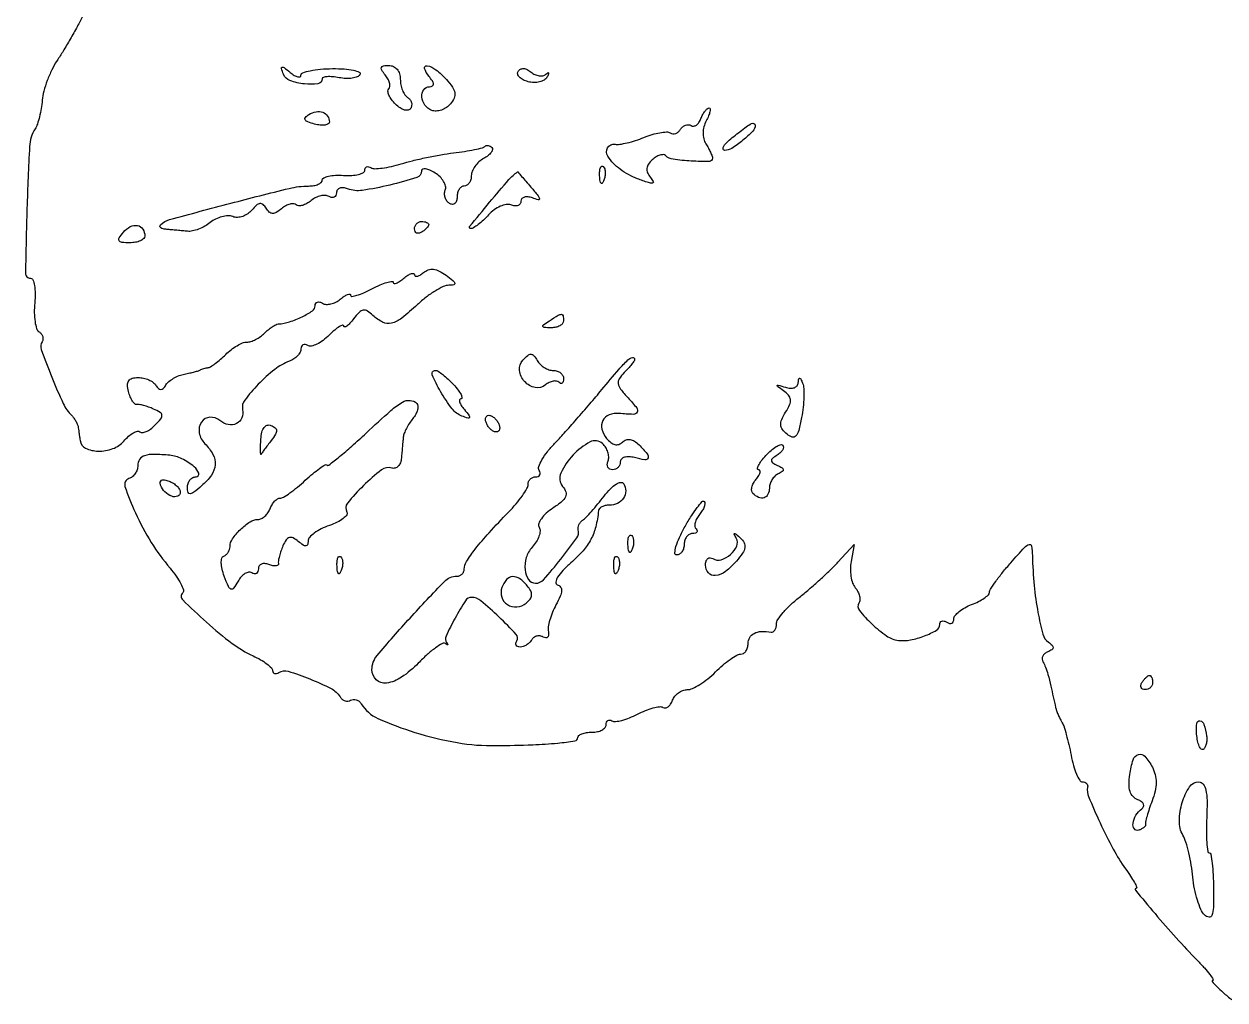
# Model space of a CAD drawing. Extents: x 0 to 373, y 0 to 289.
# Drawn here: x 3 to 172.2, y 14.3 to 151.8 of the extents above; entities that cross this region are included whole.
import ezdxf

# ---------------------------------------------------------------- set-up
doc = ezdxf.new("R2010")
doc.units = 0

msp = doc.modelspace()

# ---------------------------------------------------------------- linework, layer by layer
msp.add_lwpolyline([(11.283158, 153.011293, -0.008262), (10.467221, 151.461088, -0.005416), (9.478572, 149.701288, -0.005449), (8.478127, 148.007746, -0.010418), (7.631989, 146.673944, 0.033232), (6.897453, 145.390194, 0.02367), (6.242951, 143.86745, 0.024016), (5.755434, 142.348599, 0.046048), (5.538423, 141.088428, -0.02175), (5.397429, 139.938458, -0.019659), (5.153711, 138.765143, -0.020107), (4.851696, 137.731708, -0.057323), (4.533596, 137.05436, 0.125591), (3.758975, 134.582649, 0.005986), (3.39296, 125.842379, 0.003303), (3.180963, 116.735505, 0.419104), (3.904309, 116, -0.312961), (4.229726, 115.774198, -0.048766), (4.442338, 114.975361, -0.039756), (4.536273, 113.848878, -0.024104), (4.476771, 112.511866, 0.026307), (4.421518, 111.133759, 0.034432), (4.523944, 109.877713, 0.036801), (4.749268, 108.887643, 0.181939), (5.092604, 108.442768, -0.086186), (5.413027, 108.15859, -0.093964), (5.607221, 107.790936, -0.100284), (5.646136, 107.397836, -0.113571), (5.524466, 107.039587, 0.228396), (5.408125, 105.93018, 0.009267), (6.879612, 102.05772, 0.014509), (8.494054, 98.350165, 0.08664), (9.701708, 96.631625, -0.042086), (10.016523, 96.25883, -0.030829), (10.30222, 95.798561, -0.031419), (10.519793, 95.325477, -0.058244), (10.625, 94.916667, 0.000386), (10.681916, 94.501674, 0.000233), (10.75, 94.009781, 0.000233), (10.81811, 93.521054, 0.000409), (10.875, 93.116631, 0.250313), (11.659509, 92.043178, 0.109187), (13.430248, 91.625541, 0.091118), (15.492759, 91.974542, 0.12743), (17.025877, 93.029837, -0.03148), (17.712107, 93.727149, -0.050307), (18.386878, 94.219072, -0.066829), (18.95436, 94.456295, -0.268134), (19.303902, 94.362765, 0.228553), (19.645038, 94.243621, 0.074136), (20.175323, 94.385471, 0.056461), (20.799941, 94.744915, 0.037621), (21.426682, 95.283825, 0.020885), (22.260292, 96.190143, 0.200235), (22.415358, 96.679912, 0.241392), (22.16319, 97.080045, 0.030408), (21.224301, 97.561631, 0.017903), (20.517019, 97.84195, 0.020071), (19.817714, 98.059345, 0.019806), (19.212364, 98.195767, 0.093051), (18.85728, 98.194519, -0.248084), (18.574859, 98.281036, -0.05666), (18.252471, 98.684646, -0.045868), (17.944476, 99.292311, -0.030425), (17.7009, 100.03576, -0.051168), (17.557821, 100.960344, -0.163374), (17.723698, 101.553696, -0.180582), (18.19904, 101.890895, -0.065012), (19.034603, 102, -0.054032), (19.791983, 101.917915, -0.049103), (20.540233, 101.674888, -0.052295), (21.169686, 101.317267, -0.09934), (21.565983, 100.893237, 0.058061), (21.924784, 100.439946, 0.211153), (22.259444, 100.310511, 0.195436), (22.598871, 100.467476, 0.049556), (22.975106, 100.959721, -0.081705), (23.38937, 101.43528, -0.040856), (24.045307, 101.893197, -0.039142), (24.819569, 102.266775, -0.046423), (25.600106, 102.489973, 0.007274), (26.346044, 102.641407, 0.009833), (27.015344, 102.801301, 0.007184), (27.567182, 102.953158, 0.099201), (27.75, 103.048489, -0.077209), (27.89848, 103.134353, -0.018599), (28.167857, 103.227525, -0.018656), (28.488622, 103.312339, -0.017545), (28.821429, 103.375, 0.099715), (29.246673, 103.530124, 0.020371), (29.915625, 103.977344, 0.020706), (30.662611, 104.570901, 0.01814), (31.392857, 105.25, -0.031642), (32.153157, 105.919712, -0.031929), (32.989687, 106.485938, -0.03367), (33.779457, 106.881057, -0.099469), (34.371429, 107, 0.078962), (34.931892, 107.089066, 0.037995), (35.606295, 107.367188, 0.036453), (36.28105, 107.771632, 0.043164), (36.85, 108.25, -0.023644), (37.379948, 108.732065, -0.02579), (37.938438, 109.147252, -0.026444), (38.44904, 109.449743, -0.103326), (38.8, 109.549157, 0.059579), (40.401659, 109.855736, 0.038018), (42.161775, 110.567216, 0.034488), (43.62927, 111.425254, 0.2481), (44, 112.126405, -0.126475), (44.083612, 112.451665, -0.188961), (44.306618, 112.637243, -0.147725), (44.644434, 112.646435, -0.071986), (45.043805, 112.472927, 0.126816), (45.550789, 112.315382, 0.067771), (46.208749, 112.372327, 0.06058), (46.909241, 112.622232, 0.05732), (47.543805, 113.036355, -0.024992), (48.103275, 113.455301, -0.05641), (48.572243, 113.699496, -0.121625), (48.874718, 113.737599, -0.380417), (49, 113.596765, 0.457268), (49.181962, 113.439401, 0.036946), (49.88125, 113.594738, 0.03013), (50.848888, 113.950904, 0.016081), (52, 114.5, -0.016081), (53.151112, 115.049096, -0.03013), (54.11875, 115.405262, -0.036946), (54.818038, 115.560599, -0.457268), (55, 115.403235, 0.390496), (55.127933, 115.264405, 0.115585), (55.440625, 115.311184, 0.05433), (55.923721, 115.567126, 0.024247), (56.5, 116, -0.027963), (57.07637, 116.426283, -0.064878), (57.559375, 116.660392, -0.144806), (57.867713, 116.670922, -0.341777), (58, 116.5, 0.276673), (58.112177, 116.312794, 0.182555), (58.36802, 116.279351, 0.081864), (58.771387, 116.447292, 0.033723), (59.252835, 116.794871, -0.09123), (59.938799, 117.179263, -0.112111), (60.666984, 117.256389, -0.08884), (61.484289, 117.008055, -0.039815), (62.443964, 116.417316, -0.012162), (63.414258, 115.670936, -0.156296), (63.662284, 115.292942, -0.437529), (63.52169, 115.065804, -0.047954), (62.837152, 115, 0.110419), (62.053947, 114.824903, 0.027698), (60.895214, 114.198975, 0.026924), (59.618172, 113.316856, 0.024255), (58.396023, 112.273106, -0.02099), (56.188126, 110.362441, -0.109171), (54.749102, 109.660379, -0.175933), (53.509935, 109.799602, -0.077004), (52.139103, 110.765659, 0.049696), (51.369709, 111.373067, 0.187761), (50.778887, 111.491464, 0.156438), (50.194442, 111.184376, 0.031944), (49.420906, 110.289469, -0.019999), (48.896634, 109.652829, -0.049912), (48.452971, 109.245969, -0.133026), (48.16855, 109.133055, -0.435176), (48.031803, 109.25, 0.479943), (47.860144, 109.376074, 0.073875), (47.411128, 109.181473, 0.039158), (46.748051, 108.693208, 0.018104), (45.963525, 107.963525, -0.036039), (45.11318, 107.22766, -0.048417), (44.24223, 106.700191, -0.057736), (43.47572, 106.435549, -0.195088), (42.963525, 106.522542, 0.090043), (42.595712, 106.666887, 0.168795), (42.283036, 106.622803, 0.176579), (42.074412, 106.397391, 0.099624), (42, 106.027632, -0.125577), (41.881915, 105.564877, -0.064071), (41.52733, 105.076155, -0.057477), (41.006292, 104.636987, -0.054832), (40.390909, 104.319764, 0.074606), (38.301343, 103.136241, 0.034691), (35.981212, 101.044676, 0.030336), (34.077954, 98.817577, 0.216635), (33.77652, 97.468474, -0.151061), (33.667591, 96.300573, -0.183862), (32.918553, 95.50697, -0.16511), (31.75936, 95.363254, -0.122814), (30.588874, 95.926241, 0.188114), (29.160375, 96.400966, 0.239654), (27.973291, 95.718962, 0.193403), (27.66824, 94.188958, 0.151163), (28.465483, 92.677375, -0.072654), (29.599603, 91.155227, -0.144346), (29.908326, 89.696621, -0.135843), (29.380621, 88.242697, -0.061201), (28, 86.732028, -0.011977), (26.889067, 85.826019, -0.138252), (26.372806, 85.616562, -0.372204), (26.090026, 85.81084, -0.064136), (26, 86.509787, -0.080034), (26.091701, 87.079006, -0.09132), (26.356696, 87.56225, -0.100752), (26.751164, 87.885336, -0.121954), (27.214286, 88, 0.502888), (27.583668, 88.497275, 0.149324), (26.957857, 89.432988, 0.057839), (25.216195, 90.547636, 0.089158), (23.5, 91.033548, 0.018516), (21.24635, 91.171276, 0.08414), (19.949572, 90.983403, 0.171151), (19.262058, 90.459907, 0.14628), (19, 89.583333, -0.081186), (18.906348, 89.010362, -0.068461), (18.632812, 88.459296, -0.069893), (18.227769, 88.013029, -0.092697), (17.75, 87.746186, 0.414332), (17.200917, 86.639883, 0.02646), (18.671524, 82.934386, 0.03105), (20.910938, 78.764021, 0.036174), (23.550437, 75.122428, -0.021848), (24.423378, 73.987892, -0.034091), (25.061192, 72.933381, -0.037018), (25.426853, 72.072869, -0.285717), (25.331934, 71.665268, 0.415396), (25.333956, 70.66314, 0.01251), (28.678241, 67.507749, 0.021313), (32.32031, 64.509738, 0.054622), (35.25, 62.765719, -0.022895), (36.30317, 62.225971, -0.03141), (37.192188, 61.640744, -0.032342), (37.835272, 61.088399, -0.201799), (38, 60.696872, 0.133857), (38.072212, 60.431969, 0.190463), (38.262544, 60.283606, 0.142448), (38.551653, 60.282823, 0.068428), (38.893766, 60.434344, -0.216331), (40.180406, 60.599258, -0.020293), (43.264046, 59.511247, -0.023378), (46.246985, 58.155732, -0.136832), (47.500717, 56.99884, 0.082159), (47.809361, 56.645173, 0.092292), (48.204092, 56.426827, 0.100651), (48.622277, 56.37616, 0.118936), (49, 56.5, -0.117486), (49.37712, 56.624837, -0.100576), (49.793636, 56.57685, -0.092751), (50.185826, 56.362516, -0.083214), (50.491546, 56.013679, 0.148999), (52.840939, 53.947277, 0.031113), (58.027742, 51.974958, 0.03285), (64.015359, 50.538271, 0.045919), (69.5, 50.109369, 0.0052), (74.669578, 50.234146, 0.015796), (78.177603, 50.466442, 0.014119), (80.603347, 50.773585, 0.369742), (81, 51.236647, -0.233903), (81.144775, 51.529192, -0.071897), (81.5875, 51.775765, -0.054888), (82.234035, 51.944263, -0.036336), (83, 52, 0.050979), (83.765275, 52.07823, 0.070927), (84.4125, 52.311086, 0.09101), (84.847664, 52.654781, 0.182172), (85, 53.059017, -0.083929), (85.061925, 53.425327, -0.162667), (85.241374, 53.65777, -0.181316), (85.508687, 53.720955, -0.107145), (85.8217, 53.610195, 0.170643), (86.312323, 53.502776, 0.032892), (87.21935, 53.675567, 0.031601), (88.300258, 54.0304, 0.024557), (89.425778, 54.545871, -0.023655), (90.549074, 55.062776, -0.030747), (91.623229, 55.421725, -0.031675), (92.522502, 55.601863, -0.173702), (92.999293, 55.500437, 0.182115), (93.345704, 55.432631, 0.11753), (93.72647, 55.594054, 0.086586), (94.086028, 55.970019, 0.056045), (94.36383, 56.505744, -0.079084), (94.694118, 57.076964, -0.065344), (95.205286, 57.561062, -0.066666), (95.812253, 57.888381, -0.090605), (96.423161, 58, 0.109918), (97.160812, 58.164145, 0.030577), (98.206974, 58.734375, 0.029298), (99.342845, 59.543164, 0.027021), (100.409091, 60.5, -0.019243), (101.442894, 61.457149, -0.023573), (102.481818, 62.265625, -0.023009), (103.400238, 62.851908, -0.131281), (103.954545, 63, 0.14208), (104.353219, 63.115621, 0.09972), (104.692898, 63.440625, 0.084531), (104.921725, 63.926651, 0.067946), (105, 64.5, -0.13207), (105.229898, 65.355182, -0.146926), (105.851487, 65.938669, -0.106242), (106.872551, 66.199755, -0.048851), (108.25, 66.118421, 0.171938), (108.536237, 66.171675, 0.114355), (108.782353, 66.401974, 0.087193), (108.950035, 66.780588, 0.058997), (109.009074, 67.25, -0.147284), (109.20597, 67.887135, -0.027929), (109.947971, 68.867187, -0.027659), (110.976573, 69.951196, -0.022308), (112.192576, 71, 0.010516), (113.575899, 72.137368, 0.007054), (115.110819, 73.492504, 0.007105), (116.560809, 74.847616, 0.013908), (117.669315, 75.974483), (119.971628, 78.448965), (119.509356, 76.04858, 0.046777), (119.411016, 75.035513, 0.04126), (119.494999, 73.977221, 0.043483), (119.735207, 73.030879, 0.089547), (120.109632, 72.367902, -0.055813), (120.474911, 71.811841, -0.059815), (120.697912, 71.20134, -0.067264), (120.753097, 70.630673, -0.129632), (120.620198, 70.194484, 0.318864), (120.686237, 69.160297, 0.033612), (122.428649, 67.283607, 0.037502), (124.525873, 65.586573, 0.120418), (126.191825, 64.94871, 0.079605), (127.87484, 65.004092, 0.043617), (129.863245, 65.573605, 0.041424), (131.547878, 66.385148, 0.265772), (132, 67.175648, -0.12789), (132.08024, 67.484223, -0.189302), (132.29375, 67.659661, -0.146694), (132.617355, 67.66689, -0.07127), (133, 67.5, 0.085096), (133.381978, 67.345752, 0.163912), (133.70625, 67.38187, 0.180437), (133.922087, 67.600968, 0.105607), (134, 67.965734, -0.172616), (134.171592, 68.447956, -0.051051), (134.734375, 69.010354, -0.044593), (135.543114, 69.556448, -0.035381), (136.5, 70, 0.025103), (137.458542, 70.420626, 0.034355), (138.270317, 70.898872, 0.036683), (138.854825, 71.366162, 0.203344), (139.015973, 71.725249, -0.141182), (139.158922, 72.185533, -0.01078), (139.903812, 73.26691, -0.014139), (140.871796, 74.532258, -0.010287), (142.015973, 75.885509, -0.004298), (143.980016, 78.075562, -0.129203), (144.596724, 78.474494, -0.46616), (144.945796, 78.257956, -0.029279), (145.062189, 76.885509, 0.016953), (145.314851, 72.677121, 0.022365), (145.84569, 68.871393, 0.020034), (146.539871, 65.815576, 0.173576), (147.32365, 64.687368, -0.038422), (147.846729, 64.249722, -0.217442), (147.974616, 63.919087, -0.240031), (147.804065, 63.628201, -0.046082), (147.243769, 63.338459, 0.078459), (146.80634, 63.075208, 0.104953), (146.521916, 62.711224, 0.121533), (146.434383, 62.305107, 0.13175), (146.550463, 61.918349, -0.049315), (146.910221, 61.183049, -0.021268), (147.247507, 60.144234, -0.011617), (147.66157, 58.510249, -0.002181), (148.33658, 55.5, 0.030126), (148.465807, 55.044534, 0.016034), (148.677099, 54.497763, 0.015905), (148.929583, 53.951036, 0.023783), (149.187336, 53.492384, -0.060571), (149.473819, 52.881571, -0.010984), (149.839281, 51.68143, -0.011688), (150.205416, 50.249039, -0.010358), (150.520506, 48.742384, 0.021553), (150.854038, 47.30851, 0.032584), (151.277405, 46.099325, 0.034154), (151.724598, 45.219433, 0.263961), (152.111291, 45, -0.086317), (152.438859, 44.943026, -0.113378), (152.693574, 44.779688, -0.125247), (152.835077, 44.535727, -0.12045), (152.845556, 44.25, 0.151147), (152.975388, 42.91484, 0.009386), (154.599732, 39.235367, 0.014998), (156.463339, 35.516039, 0.030812), (158.182486, 32.75, -0.00973), (158.901678, 31.694774, -0.018074), (159.436527, 30.807812, -0.015664), (159.78747, 30.125678, -0.551062), (159.708066, 30, 0.634807), (159.581046, 29.729881, 0.002583), (162.342247, 26.43063, 0.008049), (165.337228, 23.002828, 0.009485), (168.284478, 19.859264, -0.010319), (169.310113, 18.761649, -0.02024), (170.071475, 17.839909, -0.022474), (170.544208, 17.156251, -0.589563), (170.457753, 17, 0.641707), (170.392304, 16.857198, 0.017684), (171.003316, 16.196914, 0.016752), (171.939312, 15.31568, 0.00847), (173.173275, 14.266091, -0.003755)], format="xyb")
for points in [[(42.000867, 144.627555, -0.321375), (42.247146, 144.970425, -0.030432), (43.303415, 145.257255, -0.029964), (44.734926, 145.465416, -0.018526), (46.433855, 145.54608, -0.018862), (48.096073, 145.500653, -0.037289), (49.402417, 145.317114, -0.056906), (50.215492, 145.040597, -0.447432), (50.315771, 144.701911, -0.165746), (49.938554, 144.391394, -0.053313), (49.227246, 144.206974, -0.046431), (48.335244, 144.158435, -0.03763), (47.382783, 144.267158, 0.023437), (46.469179, 144.397785, 0.040131), (45.699735, 144.409276, 0.051209), (45.156209, 144.31731, 0.336864), (44.999294, 144.111328, -0.373029), (44.387658, 143.407228, -0.064641), (42.475698, 143.38357, -0.057551), (40.449252, 143.861694, -0.217775), (39.541953, 144.751267, -0.015366), (39.255596, 145.572053, -0.421882), (39.353492, 145.75405, -0.238721), (39.625042, 145.701872, -0.008555), (40.477108, 145.018999, 0.032463), (41.062385, 144.594215, 0.078023), (41.552905, 144.382658, 0.174909), (41.864307, 144.412286, 0.289892)], [(56, 144.059017, 0.047606), (56.075299, 143.269959, 0.046638), (56.298542, 142.503689, 0.050526), (56.626554, 141.87003, 0.110089), (57.016312, 141.489919, -0.091202), (57.360196, 141.178763, -0.095754), (57.563687, 140.770607, -0.099555), (57.596, 140.329446, -0.107469), (57.452554, 139.923231, -0.210889), (57.107451, 139.686355, -0.117286), (56.588407, 139.711109, -0.079668), (55.959646, 140.007242, -0.046593), (55.317195, 140.539948, -0.037391), (54.766185, 141.180163, -0.056181), (54.398068, 141.817668, -0.073743), (54.251755, 142.35852, -0.229501), (54.372276, 142.70561, 0.182521), (54.522837, 143.038872, 0.079065), (54.476182, 143.5309, 0.063213), (54.250037, 144.099404, 0.047002), (53.868879, 144.657991, -0.031246), (53.375816, 145.33388, -0.236806), (53.33654, 145.714831, -0.269757), (53.615335, 145.940982, -0.038656), (54.377555, 146, -0.111126), (55.017647, 145.85596, -0.108388), (55.541028, 145.450917, -0.098313), (55.882333, 144.826529, -0.07621)], [(62.483025, 144.018758, -0.030407), (63.344066, 142.942517, -0.112075), (63.673767, 142.142149, -0.148075), (63.580207, 141.406358, -0.068164), (63.064899, 140.578199, -0.070726), (62.495213, 140.0613, -0.065811), (61.790394, 139.708398, -0.069932), (61.062859, 139.56611, -0.105365), (60.426887, 139.66643, -0.14648), (59.469724, 140.405153, -0.133671), (59.033371, 141.575627, -0.179144), (59.303577, 142.57742, -0.242814), (60.122445, 143, 0.122183), (60.532179, 143.101643, 0.300026), (60.674576, 143.361364, 0.128583), (60.51771, 143.808783, 0.024942), (60, 144.5, -0.099087), (59.418642, 145.576428, -0.56591), (59.764633, 145.961274, -0.119723), (61.020637, 145.385622, -0.041817)], [(76.502335, 144.758676, -0.035479), (76.779823, 144.976333, -0.484039), (76.886007, 144.942626, -0.205112), (76.878221, 144.760768, -0.018049), (76.659329, 144.34388, -0.132031), (76.258513, 143.940439, -0.072723), (75.608368, 143.680065, -0.064208), (74.819603, 143.594949, -0.058826), (74.010251, 143.70757, -0.050126), (73.291168, 143.974912, -0.086436), (72.776121, 144.349304, -0.128537), (72.541251, 144.765162, -0.205842), (72.600275, 145.162248, -0.135567), (72.926431, 145.464714, -0.13469), (73.362437, 145.55786, -0.103024), (73.879478, 145.418863, -0.056254), (74.431037, 145.057234, 0.064137), (74.971191, 144.715094, 0.073475), (75.556336, 144.540581, 0.084493), (76.094972, 144.554283, 0.136349)], [(46, 138.034603, -0.266792), (45.838667, 137.753766, -0.096278), (45.387668, 137.596281, -0.063501), (44.714383, 137.584727, -0.036542), (43.915465, 137.732357, -0.023786), (42.959635, 138.031533, -0.17244), (42.594776, 138.334155, -0.331649), (42.629684, 138.669843, -0.068391), (43.11772, 139.072755, -0.092521), (44.129448, 139.464072, -0.133347), (45.081045, 139.387218, -0.160203), (45.747402, 138.866388, -0.148493)], [(99.104959, 138.196118, 0.056689), (98.771145, 137.355822, 0.062417), (98.648825, 136.489134, 0.066148), (98.745415, 135.664272, 0.07902), (99.054463, 134.946118, -0.016023), (99.405822, 134.349254, -0.017832), (99.705117, 133.751709, -0.017427), (99.92296, 133.227478, -0.083444), (99.984687, 132.910765, -0.418774), (99.545737, 132.455531, -0.016568), (96.992239, 132.5135, -0.020258), (94.430617, 132.761059, -0.163572), (93.387169, 133.279497, 0.191817), (93.060925, 133.419887, 0.08249), (92.583356, 133.353916, 0.064438), (92.032869, 133.101066, 0.046172), (91.493731, 132.689889, 0.058577), (90.961017, 132.070043, 0.124208), (90.747918, 131.478505, 0.129854), (90.845175, 130.874461, 0.067034), (91.249167, 130.218146, -0.052988), (91.637077, 129.625761, -0.527815), (91.518682, 129.407707, -0.109368), (90.952789, 129.47353, -0.007413), (89.419233, 130.030708, -0.067224), (86.97241, 131.359691, -0.090357), (85.24061, 133.186302, -0.283078), (85.20831, 134.390541, -0.311481), (86.25, 134.883468, 0.078092), (86.91502, 134.879434, 0.020464), (87.965275, 135.082207, 0.020276), (89.15725, 135.414912, 0.019516), (90.333916, 135.846785, -0.024319), (91.480993, 136.255344, -0.030088), (92.584171, 136.51758, -0.031069), (93.510302, 136.6209, -0.15179), (94.014818, 136.490842, 0.121154), (94.386956, 136.370634, 0.100733), (94.800472, 136.424478, 0.091579), (95.192248, 136.645125, 0.080587), (95.5, 137, -0.07851), (95.806116, 137.355947, -0.090585), (96.193398, 137.579311, -0.10078), (96.600121, 137.637286, -0.124203), (96.964314, 137.522055, 0.174438), (97.32404, 137.446069, 0.11942), (97.716195, 137.600404, 0.089511), (98.083333, 137.971828, 0.058728), (98.36383, 138.505744, -0.030887), (98.624919, 139.077806, -0.04047), (98.935224, 139.561062, -0.045541), (99.247259, 139.900932, -0.186377), (99.503799, 140, -0.392383), (99.648582, 139.865702, -0.073307), (99.620349, 139.47011, -0.045322), (99.43517, 138.88838, -0.023162)], [(106, 137.571429, -0.195375), (105.657481, 136.728322, -0.027863), (104.255291, 135.43947, -0.029631), (102.70259, 134.311294, -0.14806), (101.678571, 134.022236, -0.389055), (101.474917, 134.216162, -0.165695), (101.58058, 134.612376, -0.057594), (102.118683, 135.245963, -0.021966), (103, 136, -0.003774), (104.747248, 137.345583, -0.041571), (105.492842, 137.818878, -0.23041), (105.833565, 137.828966, -0.295007)], [(67.74167, 132.875307, 0.057406), (67.075521, 132.394801, 0.05214), (66.511615, 131.760906, 0.055531), (66.127338, 131.076959, 0.100574), (66, 130.45031, -0.067183), (65.925172, 129.895928, -0.084027), (65.70625, 129.426029, -0.099542), (65.381342, 129.111783, -0.143546), (65, 129, 0.153634), (64.618621, 128.879982, 0.097988), (64.29375, 128.542039, 0.080552), (64.074545, 128.037096, 0.062283), (64, 127.440983, -0.07169), (63.92106, 126.893252, -0.147301), (63.686224, 126.533851, -0.189104), (63.337834, 126.416177, -0.127056), (62.931826, 126.542134, -0.096594), (62.55926, 126.886555, -0.081011), (62.315019, 127.366933, -0.079832), (62.233767, 127.906827, -0.089351), (62.332047, 128.422917, 0.150603), (62.369549, 128.978082, 0.076413), (62.104661, 129.633572, 0.064836), (61.592192, 130.28568, 0.054302), (60.900221, 130.83024, 0.032286), (60.170768, 131.222794, 0.068641), (59.55819, 131.406986, 0.133092), (59.160912, 131.363264, 0.308393), (59, 131.127189, -0.327186), (58.311864, 130.188164, -0.017295), (54.516442, 129.132115, -0.022707), (50.642789, 128.381573, -0.128801), (48.572038, 128.61073, 0.06401), (47.965381, 128.758265, 0.114112), (47.457716, 128.698841, 0.154823), (47.12591, 128.446091, 0.154363), (47, 128.047972, -0.101378), (46.919176, 127.653445, -0.177785), (46.693382, 127.41398, -0.167359), (46.354731, 127.369281, -0.088521), (45.956195, 127.527073, 0.128519), (45.447524, 127.683275, 0.067469), (44.784152, 127.621781, 0.060118), (44.07582, 127.365416, 0.056402), (43.432029, 126.943589, -0.044179), (42.818775, 126.520045, -0.060546), (42.200338, 126.262083, -0.076178), (41.669611, 126.196919, -0.191156), (41.317843, 126.348823, 0.185019), (40.970138, 126.503889, 0.078252), (40.453601, 126.450712, 0.062437), (39.855273, 126.20931, 0.046164), (39.265794, 125.805626, -0.037544), (38.527158, 125.280899, -0.14304), (37.986228, 125.137887, -0.18157), (37.530618, 125.322463, -0.068377), (37.085513, 125.861636, 0.070614), (36.650351, 126.384012, 0.218945), (36.223268, 126.518067, 0.155962), (35.738307, 126.291902, 0.033079), (35.088616, 125.606775, -0.07116), (34.50707, 125.080031, -0.065942), (33.78642, 124.720991, -0.069952), (33.041634, 124.577097, -0.104776), (32.389642, 124.680722, 0.101169), (31.703961, 124.794726, 0.054425), (30.852477, 124.669833, 0.051001), (29.976553, 124.343831, 0.055755), (29.212755, 123.854685, -0.042358), (28.446696, 123.334706, -0.036075), (27.562497, 122.918926, -0.037638), (26.697429, 122.658712, -0.079528), (26, 122.618054, 0.001447), (25.322915, 122.684346, 0.000888), (24.524479, 122.758756, 0.00089), (23.733942, 122.829596, 0.001587), (23.083333, 122.88465, -0.039417), (22.576405, 122.966478, -0.100337), (22.240728, 123.124032, -0.212665), (22.12762, 123.324888, -0.223404), (22.204252, 123.537585, -0.131209), (23.485349, 124.278719, -0.001882), (32.095195, 126.567106, -0.003403), (40.35352, 128.668869, -0.060676), (43.072163, 129, 0.041608), (43.810259, 129.061528, 0.061138), (44.433698, 129.246525, 0.080353), (44.856759, 129.518259, 0.213009), (45, 129.839235, -0.293045), (45.199843, 130.150931, -0.053488), (45.88125, 130.379519, -0.042694), (46.85029, 130.507645, -0.026391), (48, 130.5, 0.028286), (49.149607, 130.496709, 0.045477), (50.11875, 130.637817, 0.05836), (50.795022, 130.886258, 0.282728), (51, 131.219782, -0.110626), (51.067297, 131.520225, -0.183144), (51.251928, 131.698472, -0.159873), (51.52988, 131.723128, -0.081426), (51.857628, 131.587991, 0.14622), (52.390479, 131.444418, 0.024364), (53.459837, 131.525746, 0.024931), (54.745912, 131.752441, 0.019799), (56.107628, 132.12041, -0.015826), (57.693345, 132.562455, -0.00848), (59.675771, 133.012548, -0.008435), (61.715901, 133.403697, -0.013052), (63.490741, 133.66551, 0.00859), (65.050512, 133.881396, 0.012042), (66.434317, 134.131489, 0.008427), (67.570689, 134.385288, 0.13807), (67.907407, 134.574074, -0.133974), (68.114148, 134.692181, -0.100468), (68.377125, 134.705977, -0.087308), (68.656613, 134.612729, -0.072426), (68.908336, 134.424997, -0.262024), (68.990976, 134.1297, -0.101765), (68.802817, 133.732587, -0.0662), (68.367595, 133.290455, -0.037734)], [(74.399616, 128.84625, -0.006366), (75.409778, 127.635601, -0.135448), (75.595844, 127.211423, -0.534206), (75.427319, 127.059498, -0.029703), (74.621857, 127.314865, 0.057626), (74.000921, 127.474265, 0.102522), (73.476421, 127.438452, 0.148506), (73.132234, 127.219118, 0.17902), (73, 126.861626, -0.151494), (72.886748, 126.496422, -0.152454), (72.586975, 126.260474, -0.115526), (72.131769, 126.199013, -0.067749), (71.593956, 126.325572, 0.134474), (70.928119, 126.391748, 0.061955), (70.087185, 126.138939, 0.054849), (69.212276, 125.631738, 0.05011), (68.438968, 124.932561, -0.020591), (67.711777, 124.192667, -0.025358), (66.973047, 123.56769, -0.025115), (66.314379, 123.115858, -0.138637), (65.904561, 123, -0.631414), (65.769742, 123.283133, -0.002661), (68.577606, 126.70386, -0.005754), (71.305306, 129.915163, -0.068956), (72.527759, 130.981823, -0.373645), (72.547896, 130.979079, -0.000133), (73.089068, 130.361996, -0.00181), (73.690511, 129.670788, -0.001087)], [(84.683114, 129.8125, -0.054073), (84.461564, 129.395823, -0.470617), (84.279315, 129.37858, -0.168741), (84.137993, 129.670344, -0.018894), (84.078947, 130.416667, -0.028489), (84.089945, 131.112848, -0.077125), (84.200665, 131.592839, -0.208169), (84.385309, 131.77538, -0.296942), (84.604167, 131.729167, -0.126455), (84.797407, 131.402231, -0.060344), (84.876576, 130.916927, -0.05415), (84.839148, 130.359369, -0.051402)], [(60, 123.559017, -0.151918), (59.934461, 123.34829, -0.038439), (59.70625, 123.066025, -0.035638), (59.382774, 122.768994, -0.029505), (59, 122.5, -0.082592), (58.6179, 122.343488, -0.161196), (58.29375, 122.3746, -0.182303), (58.078288, 122.586039, -0.108972), (58, 122.940983, -0.093332), (58.076123, 123.345238, -0.09642), (58.29375, 123.688914, -0.099167), (58.618444, 123.918938, -0.105053), (59, 124, -0.042167), (59.382849, 123.967655, -0.061769), (59.70625, 123.870461, -0.081139), (59.92554, 123.727648, -0.210953)], [(20, 121.940983, -0.210101), (19.841826, 121.581176, -0.081462), (19.376532, 121.276414, -0.062031), (18.69012, 121.069031, -0.042401), (17.877555, 121, -0.021696), (16.754609, 121.04875, -0.241254), (16.386223, 121.279829, -0.286403), (16.394552, 121.680821, -0.028529), (16.990862, 122.48899, -0.097855), (17.953697, 123.272359, -0.168579), (18.963819, 123.429032, -0.207864), (19.709942, 122.929427, -0.143695)], [(79, 110, -0.17131), (78.865757, 109.619685, -0.095191), (78.485938, 109.298248, -0.075283), (77.919445, 109.083567, -0.055234), (77.25, 109.015313, -0.011938), (76.271084, 109.047261, -0.327416), (76.083458, 109.201904, -0.309569), (76.169589, 109.436556, -0.011213), (77, 110, -0.007234), (78.26282, 110.790433, -0.137048), (78.707705, 110.914708, -0.364836), (78.938046, 110.720828, -0.042895)], [(77.54969, 103, -0.078963), (78.103699, 102.911958, -0.090807), (78.573971, 102.657292, -0.100776), (78.888371, 102.278282, -0.123526), (79, 101.833333, -0.057388), (78.953729, 101.43152, -0.172529), (78.806715, 101.20266, -0.253554), (78.592176, 101.167715, -0.113033), (78.342009, 101.324657, 0.160558), (77.997288, 101.498465, 0.085312), (77.51421, 101.488022, 0.070153), (76.969586, 101.300318, 0.055243), (76.447955, 100.956807, -0.226665), (74.999792, 100.591766, -0.15969), (73.515283, 101.433041, -0.156074), (72.795708, 103.006754, -0.21953), (73.264114, 104.454114, -0.030373), (73.957835, 105.119929, -0.185147), (74.418416, 105.281817, -0.216478), (74.825236, 105.083024, -0.042507), (75.29969, 104.396799, 0.069464), (75.713205, 103.862526, 0.054516), (76.2905, 103.41031, 0.055701), (76.935673, 103.103189, 0.083443)], [(89, 104.571429, -0.149554), (88.925985, 104.329511, -0.01576), (88.57597, 103.84472, -0.018384), (88.109341, 103.283484, -0.013756), (87.556494, 102.699351, 0.053), (86.855771, 101.831939, 0.182841), (86.706329, 101.137311, 0.129162), (87.038903, 100.365119, 0.021614), (88.095449, 99.127922, -0.019322), (89.313659, 97.714585, -0.307346), (89.359567, 97.114709, -0.27714), (88.807951, 96.806083, -0.0168), (86.83859, 96.932696, 0.116399), (85.423546, 96.741999, 0.187064), (84.532237, 95.935373, 0.181807), (84.403163, 94.718711, 0.110125), (85.071528, 93.413813, 0.051597), (85.669657, 92.828032, 0.11089), (86.247347, 92.548271, 0.142909), (86.791386, 92.57756, 0.112399), (87.293333, 92.893333, -0.108832), (87.803267, 93.219169, -0.129511), (88.370138, 93.272719, -0.103693), (88.985649, 93.033951, -0.052223), (89.635714, 92.507143, -0.019265), (90.796735, 91.253031, -0.268269), (90.905332, 90.669996, -0.359557), (90.468918, 90.408143, -0.026476), (89, 90.710251, 0.049804), (88.225436, 90.832273, 0.086529), (87.580679, 90.757209, 0.126717), (87.158779, 90.503955, 0.197013), (87, 90.116631, -0.098156), (86.915525, 89.690468, -0.097733), (86.674822, 89.32801, -0.09815), (86.315466, 89.085282, -0.099928), (85.893011, 89, -0.127659), (85.509971, 89.099417, -0.151326), (85.252697, 89.368734, -0.128069), (85.16706, 89.775688, -0.079936), (85.267712, 90.255264, 0.104041), (85.358711, 90.822491, 0.06519), (85.238945, 91.486454, 0.061268), (84.937662, 92.141587, 0.066602), (84.493365, 92.683841, 0.319869), (82.739426, 92.917057, 0.083225), (80.346913, 91.086741, 0.079788), (78.622105, 88.524279, 0.289161), (78.865035, 86.662623, -0.087221), (79.313425, 85.877168, -0.19382), (79.287585, 85.200545, -0.118431), (78.748938, 84.501941, -0.024546), (77.485621, 83.582535, 0.037393), (76.555443, 82.868352, 0.055402), (75.870153, 82.103461, 0.071829), (75.509461, 81.404609, 0.225359), (75.566096, 80.893055, -0.16076), (75.690473, 80.37307, -0.063905), (75.534428, 79.64682, -0.054447), (75.147921, 78.842728, -0.044707), (74.573851, 78.081605, 0.110732), (73.750013, 76.625907, 0.097977), (73.577361, 74.889482, 0.126219), (74.071414, 73.524753, 0.247991), (75.064357, 73, 0.214839), (76.168135, 73.497218, 0.012595), (78.596739, 76.385716, 0.012082), (80.885893, 79.39841, 0.236596), (81.06739, 80.516275, -0.113505), (81.041226, 80.852547, -0.070894), (81.154682, 81.232826, -0.06532), (81.384313, 81.597511, -0.066459), (81.699064, 81.888197, 0.049716), (82.160926, 82.28703, 0.008636), (82.940812, 83.137937, 0.00931), (83.823257, 84.172978, 0.00822), (84.70475, 85.283505, -0.028463), (85.595442, 86.316839, -0.060016), (86.415645, 86.983641, -0.103543), (87.064945, 87.225345, -0.300383), (87.479293, 87.033505, -0.142429), (87.764145, 86.006737, -0.145847), (87.44991, 84.998004, -0.133641), (86.602389, 84.264437, -0.112405), (85.440983, 84, 0.049672), (84.884002, 83.944531, 0.065218), (84.400814, 83.779687, 0.080671), (84.060475, 83.536706, 0.173747), (83.923489, 83.25, -0.034729), (83.528206, 80.962264, -0.061505), (82.848658, 79.175234, -0.060107), (81.742618, 77.580216, -0.031678), (80.028323, 75.880644, 0.023165), (78.893297, 74.793023, 0.051341), (78.161331, 73.845617, 0.095673), (77.898644, 73.157042, 0.371482), (78.114404, 72.795199, -0.153873), (78.573341, 72.462614, -0.177287), (78.72588, 71.946579, -0.088792), (78.532243, 71.157466, -0.021628), (77.933594, 69.952201, 0.028657), (77.436087, 68.914215, 0.02845), (77.059171, 67.823668, 0.029673), (76.841693, 66.83516, 0.090075), (76.857077, 66.149648, -0.064721), (76.891639, 65.675993, -0.182053), (76.759388, 65.377107, -0.237309), (76.494299, 65.286883, -0.104284), (76.13598, 65.41596, 0.100934), (75.707221, 65.57363, 0.098371), (75.246787, 65.552937, 0.097487), (74.825916, 65.357168, 0.097174), (74.510081, 65.016312, -0.063334), (74.195657, 64.62755, -0.051591), (73.772725, 64.298542, -0.053381), (73.310914, 64.074674, -0.086394), (72.881966, 64, -0.097831), (72.542098, 64.067142, -0.175279), (72.333979, 64.256074, -0.170263), (72.291399, 64.539034, -0.091666), (72.420732, 64.871742, 0.337859), (72.331155, 65.782298, 0.014307), (69.910216, 68.237807, 0.017639), (67.353734, 70.51921, 0.175088), (66.022829, 71, 0.255666), (65.186957, 70.5427, 0.016726), (63.729023, 68.089015, 0.016368), (62.435926, 65.543048, 0.275171), (62.526351, 64.640316, -0.020532), (62.681126, 64.412043, -0.377563), (62.667668, 64.332332, -0.322812), (62.579383, 64.327295, -0.018455), (62.342305, 64.491028, 0.300725), (61.921432, 64.515074, 0.02469), (60.952458, 63.885013, 0.026629), (59.789372, 62.946096, 0.016905), (58.53448, 61.738469, -0.050017), (56.180938, 59.755855, -0.115898), (54.040279, 58.927183, -0.229322), (52.615295, 59.387214, -0.204709), (52, 60.827085, -0.177401), (52.727625, 62.813331, -0.008902), (57.364997, 68.09959, -0.008274), (62.208082, 73.252081, -0.202657), (63.977583, 74, 0.095651), (64.367829, 74.075344, 0.097084), (64.699665, 74.290392, 0.098701), (64.921822, 74.611342, 0.102532), (65, 74.988569, -0.143204), (65.30926, 76.046216, -0.022916), (66.564681, 77.824317, -0.019842), (68.496056, 80.116043, -0.008465), (71.25, 83.031692, 0.01763), (72.302943, 84.188201, 0.022029), (73.192188, 85.335752, 0.020956), (73.841888, 86.342058, 0.133635), (74, 86.923077, -0.097338), (74.080782, 87.334099, -0.097529), (74.311086, 87.683654, -0.098335), (74.654882, 87.917719, -0.100765), (75.059017, 88, 0.096812), (75.419405, 88.07044, 0.174509), (75.640653, 88.26907, 0.171097), (75.687045, 88.566433, 0.09262), (75.551924, 88.915984, -0.234859), (75.502675, 89.448529, -0.038686), (75.962006, 90.408043, -0.03554), (76.728081, 91.540264, -0.024554), (77.742907, 92.709057, 0.007882), (79.071048, 94.139475, 0.003217), (80.832986, 96.123661, 0.003182), (82.699218, 98.280265, 0.004059), (84.390662, 100.293073, -0.004193), (86.793687, 103.151105, -0.028785), (88.065456, 104.475668, -0.130328), (88.697025, 104.811712, -0.483234)], [(63.5, 101, -0.020177), (64.140944, 100.231613, -0.044601), (64.549924, 99.5875, -0.090703), (64.678871, 99.164163, -0.448239), (64.532543, 99, 0.331801), (64.351644, 98.865104, 0.150751), (64.354748, 98.55265, 0.067223), (64.587658, 98.062288, 0.028771), (65.018999, 97.477108, -0.008739), (65.706268, 96.61891, -0.263511), (65.74411, 96.355077, -0.396917), (65.548659, 96.262523, -0.013244), (64.666016, 96.574667, -0.138365), (63.291287, 97.601191, -0.031706), (61.659908, 100.032287, -0.034521), (60.50298, 102.375497, -0.533518), (60.921657, 103, -0.142119), (61.326697, 102.882499, -0.023767), (61.995997, 102.4125, -0.024391), (62.750698, 101.765759, -0.019489)], [(112.542138, 96.372923, -0.014924), (112.139297, 94.530775, -0.118402), (111.738741, 93.76296, -0.296998), (111.218005, 93.614998, -0.098358), (110.485698, 94.011869, -0.059795), (109.844301, 94.688565, -0.14545), (109.61063, 95.328106, -0.120083), (109.744295, 96.072833, -0.034532), (110.294783, 97.115791, 0.033789), (110.850697, 98.165253, 0.130034), (110.967998, 98.887688, 0.157992), (110.704424, 99.492387, 0.057431), (110, 100.124845, -0.003842), (109.133415, 100.749502, -0.365452), (109.09973, 100.888473, -0.366074), (109.230974, 100.944893, -0.003846), (110.25, 100.625717, 0.06012), (110.943853, 100.491459, 0.10419), (111.52321, 100.57109, 0.139478), (111.912255, 100.84965, 0.153065), (112.078947, 101.281385, -0.021405), (112.137379, 101.82285, -0.411355), (112.260767, 101.914714, -0.253954), (112.420716, 101.79614, -0.01361), (112.68017, 101.196332, -0.082313), (112.840383, 100.46891, -0.020288), (112.855062, 99.241692, -0.020215), (112.756487, 97.816051, -0.018999)], [(58.324657, 98.342009, -0.185527), (58.485365, 97.980701, -0.078084), (58.429151, 97.443275, -0.06228), (58.177148, 96.820436, -0.045996), (57.756395, 96.206474, 0.028593), (57.278738, 95.558942, 0.025394), (56.857231, 94.835584, 0.026237), (56.545142, 94.144852, 0.067873), (56.417385, 93.614465, 0.002018), (56.363611, 93.060663, 0.00077), (56.293009, 92.288832, 0.000762), (56.21889, 91.450238, 0.000935), (56.152314, 90.666667, -0.067485), (56.003923, 89.995696, -0.102511), (55.68938, 89.490329, -0.130866), (55.262514, 89.228906, -0.153949), (54.790257, 89.236581, 0.250419), (53.352544, 88.991275, 0.02908), (50.80793, 86.768988, 0.028352), (48.555952, 84.293139, 0.318941), (48.475711, 83.0393, -0.306236), (48.459433, 82.640163, -0.071102), (47.963413, 82.135804, -0.050087), (47.110774, 81.611076, -0.029048), (45.998813, 81.149431, 0.032684), (44.8508, 80.663011, 0.042803), (43.880901, 80.066124, 0.048959), (43.202194, 79.452514, 0.186594), (43, 78.929575, -0.074305), (42.925196, 78.429, -0.324458), (42.699924, 78.25894, -0.157853), (42.308266, 78.377511, -0.021411), (41.616783, 78.903079, 0.05151), (40.892198, 79.388013, 0.194854), (40.360065, 79.442469, 0.178588), (39.909951, 79.109883, 0.042318), (39.458024, 78.275523, 0.019662), (39.171951, 77.543396, 0.02145), (38.95341, 76.811819, 0.021513), (38.821218, 76.17404, 0.091272), (38.829245, 75.785988, -0.266659), (38.756546, 75.565481, -0.157512), (38.495795, 75.449449, -0.081153), (38.048786, 75.474384, -0.0372), (37.488004, 75.642977, 0.06965), (36.918944, 75.774618, 0.117702), (36.437101, 75.703732, 0.152612), (36.119543, 75.445208, 0.147207), (36, 75.047972, -0.088034), (35.928806, 74.64675, -0.166887), (35.724304, 74.39487, -0.178168), (35.419205, 74.33128, -0.101956), (35.06146, 74.462015, 0.18208), (34.626872, 74.547111, 0.096515), (34.105888, 74.351434, 0.074367), (33.577041, 73.90583, 0.052456), (33.126396, 73.271032, -0.025217), (32.513872, 72.300416, -0.341654), (32.138402, 72.184688, -0.204226), (31.780513, 72.526464, -0.011177), (31.186556, 74, -0.032108), (30.881583, 74.997847, -0.052425), (30.769032, 75.87464, -0.070144), (30.845773, 76.526734, -0.242305), (31.12162, 76.833333, 0.088877), (31.457413, 77.034612, 0.066816), (31.741976, 77.359003, 0.065906), (31.934317, 77.752116, 0.081029), (32, 78.154762, -0.152788), (32.343488, 79.25259, -0.048446), (33.466008, 80.576462, -0.048519), (34.828746, 81.664416, -0.145202), (35.959956, 82, 0.117582), (36.42445, 82.110764, 0.065379), (36.907902, 82.440625, 0.059556), (37.336128, 82.926415, 0.05935), (37.638374, 83.5, -0.045558), (37.920879, 84.07386, -0.052165), (38.292081, 84.559375, -0.05958), (38.691434, 84.892205, -0.144946), (39.055467, 85, 0.138236), (39.528329, 85.13328, 0.0165), (40.44532, 85.737292, 0.018669), (41.506575, 86.548744, 0.014323), (42.605215, 87.50993, -0.01236), (43.668273, 88.447377, -0.02021), (44.618978, 89.181512, -0.015201), (45.406009, 89.70477, -0.34861), (45.657491, 89.675842, 0.379343), (45.926682, 89.659603, 0.00449), (47.420946, 90.852893, 0.010661), (49.168245, 92.337143, 0.006436), (51.177652, 94.165912, -0.005364), (54.654403, 97.343769, -0.050287), (56.291046, 98.535303, -0.153382), (57.371968, 98.782035, -0.178207)], [(70, 94.881966, -0.117858), (69.920761, 94.550471, -0.186277), (69.70625, 94.357263, -0.154201), (69.382383, 94.338175, -0.076764), (69, 94.5, -0.064269), (68.617474, 94.810561, -0.051777), (68.29375, 95.230237, -0.053414), (68.073533, 95.689814, -0.085235), (68, 96.118034, -0.117858), (68.079239, 96.449529, -0.186277), (68.29375, 96.642737, -0.154201), (68.617617, 96.661825, -0.076764), (69, 96.5, -0.064269), (69.382526, 96.189439, -0.051777), (69.70625, 95.769763, -0.053414), (69.926467, 95.310186, -0.085235)], [(37.808491, 93.133217, 0.002088), (37.319378, 92.484725, 0.002726), (36.877702, 91.887249, 0.002018), (36.512429, 91.383192, 0.025225), (36.384712, 91.185078, -0.737853), (36.322397, 91.199193, -0.015291), (36.300274, 91.678638, -0.012855), (36.307549, 92.393544, -0.006217), (36.351745, 93.307511, -0.041), (36.494791, 94.303078, -0.101967), (36.798691, 94.969417, -0.165324), (37.237899, 95.277688, -0.164084), (37.775523, 95.25565, -0.074447), (38.3518, 94.929618, -0.226715), (38.546838, 94.537365, -0.141859), (38.400056, 93.999277, -0.025564)], [(109.107887, 91.066678, 0.026945), (108.434524, 90.598602, 0.23665), (108.282942, 90.280526, 0.25539), (108.451872, 89.985566, 0.030781), (109.136847, 89.621051, -0.029071), (109.78082, 89.281173, -0.237671), (109.952282, 89.007906, -0.276624), (109.823139, 88.737858, -0.037103), (109.25, 88.416667, 0.08292), (108.771979, 88.088167, 0.061238), (108.367188, 87.588542, 0.060848), (108.093086, 87.001834, 0.079041), (108, 86.416667, -0.111863), (107.800618, 85.536632, -0.205245), (107.257716, 85.060153, -0.185202), (106.490015, 85.09918, -0.092349), (105.675343, 85.657991, -0.171918), (105.507446, 86.010146, -0.082297), (105.537806, 86.516912, -0.066538), (105.753708, 87.095866, -0.050768), (106.131121, 87.657991, 0.032815), (106.504864, 88.173704, 0.079152), (106.689349, 88.605785, 0.177375), (106.660316, 88.87987, 0.285975), (106.467457, 89, -0.449185), (106.321345, 89.164441, -0.090145), (106.451706, 89.589301, -0.044429), (106.86248, 90.235392, -0.020115), (107.505548, 91.006131, -0.027722), (108.241883, 91.73427, -0.044475), (108.95241, 92.258313, -0.05643), (109.542819, 92.531842, -0.283906), (109.881576, 92.451758, -0.212082), (109.988846, 92.173065, -0.115223), (109.885512, 91.813683, -0.079258), (109.577848, 91.42342, -0.047896)], [(25, 85.809678, -0.310331), (24.626672, 85.266106, -0.180578), (23.801325, 85.257968, -0.106345), (22.819479, 85.872631, -0.120025), (22.22894, 86.81318, -0.108271), (22.181849, 87.25556, -0.257062), (22.366128, 87.517614, -0.161356), (22.780247, 87.573751, -0.045328), (23.41644, 87.393691, -0.049992), (24.022161, 87.088813, -0.054888), (24.534829, 86.677724, -0.062067), (24.884859, 86.227906, -0.13514)], [(98.151177, 82.682157, 0.049847), (97.766034, 82.110792, 0.065749), (97.543698, 81.524011, 0.081568), (97.508758, 81.011808, 0.17442), (97.675343, 80.657991, -0.113033), (97.832285, 80.407824, -0.253554), (97.79734, 80.193285, -0.172529), (97.56848, 80.046271, -0.057388), (97.166667, 80, 0.127718), (96.721743, 79.884466, 0.100747), (96.342708, 79.559375, 0.089419), (96.087877, 79.073075, 0.076226), (96, 78.5, -0.069209), (95.920262, 77.926694, -0.085347), (95.687454, 77.440625, -0.099981), (95.341753, 77.115627, -0.139708), (94.936015, 77, -0.43512), (94.680709, 77.274067, -0.054123), (94.843116, 78.171714, -0.037079), (95.329128, 79.458021, -0.019166), (96.113869, 80.988813, -0.013011), (97.006979, 82.485344, -0.022713), (97.833657, 83.669422, -0.020023), (98.53084, 84.505681, -0.429056), (98.820354, 84.512979, -0.224195), (98.918865, 84.238258, -0.063492), (98.81545, 83.783508, -0.050715), (98.55138, 83.239295, -0.034918)], [(88.683114, 77.8125, -0.054073), (88.461564, 77.395823, -0.470617), (88.279315, 77.37858, -0.168741), (88.137993, 77.670344, -0.018894), (88.078947, 78.416667, -0.028489), (88.089945, 79.112848, -0.077125), (88.200665, 79.592839, -0.208169), (88.385309, 79.77538, -0.296942), (88.604167, 79.729167, -0.126455), (88.797407, 79.402231, -0.060344), (88.876576, 78.916927, -0.05415), (88.839148, 78.359369, -0.051402)], [(103.364741, 76.113018, -0.053796), (101.820666, 74.659467, -0.131111), (100.384822, 74.074309, -0.251366), (99.413536, 74.44688, -0.179902), (99, 75.559017, -0.069674), (99.076896, 76.108158, -0.144341), (99.306618, 76.470573, -0.189995), (99.647224, 76.592451, -0.131168), (100.043805, 76.472927, 0.215485), (101.200043, 76.322829, 0.106441), (102.521613, 77.057675, 0.109907), (103.396012, 78.251137, 0.235011), (103.342285, 79.363307, -0.013973), (103.058927, 79.904977, -0.554546), (103.118045, 79.99956, -0.181841), (103.314657, 79.925502, -0.006161), (103.940277, 79.363018, -0.088232), (104.449468, 78.693433, -0.163797), (104.549975, 78.025887, -0.107114), (104.225355, 77.2332, -0.026506)], [(47.683114, 74.8125, -0.054073), (47.461564, 74.395823, -0.470617), (47.279315, 74.37858, -0.168741), (47.137993, 74.670344, -0.018894), (47.078947, 75.416667, -0.028489), (47.089945, 76.112848, -0.077125), (47.200665, 76.592839, -0.208169), (47.385309, 76.77538, -0.296942), (47.604167, 76.729167, -0.126455), (47.797407, 76.402231, -0.060344), (47.876576, 75.916927, -0.05415), (47.839148, 75.359369, -0.051402)], [(86.683114, 74.8125, -0.054073), (86.461564, 74.395823, -0.470617), (86.279315, 74.37858, -0.168741), (86.137993, 74.670344, -0.018894), (86.078947, 75.416667, -0.028489), (86.089945, 76.112848, -0.077125), (86.200665, 76.592839, -0.208169), (86.385309, 76.77538, -0.296942), (86.604167, 76.729167, -0.126455), (86.797407, 76.402231, -0.060344), (86.876576, 75.916927, -0.05415), (86.839148, 75.359369, -0.051402)], [(70.322898, 72.399075, 0.168591), (70.279212, 71.049829, 0.175186), (71.083136, 69.989079, 0.166205), (72.417743, 69.653951, 0.153526), (73.728793, 70.189881, 0.057936), (74.291245, 70.778901, 0.146213), (74.495876, 71.328848, 0.1396), (74.369374, 71.917857, 0.050984), (73.889886, 72.632679, 0.06252), (72.807624, 73.647386, 0.175188), (71.824175, 73.931736, 0.202568), (70.982741, 73.509466, 0.085089)], [(162, 59, -0.105053), (161.918938, 58.618444, -0.099167), (161.688914, 58.29375, -0.09642), (161.345238, 58.076123, -0.093332), (160.940983, 58, -0.108972), (160.586039, 58.078288, -0.182303), (160.3746, 58.29375, -0.161196), (160.343488, 58.6179, -0.082592), (160.5, 59, -0.029505), (160.768994, 59.382774, -0.035638), (161.066025, 59.70625, -0.038439), (161.34829, 59.934461, -0.151918), (161.559017, 60, -0.210953), (161.727648, 59.92554, -0.081139), (161.870461, 59.70625, -0.061769), (161.967655, 59.382849, -0.042167)], [(169.606544, 51.475026, -0.047143), (169.637129, 50.8818, -0.051695), (169.553346, 50.312034, -0.058174), (169.375479, 49.847285, -0.134677), (169.123075, 49.576064, -0.356532), (168.840073, 49.613463, -0.089022), (168.566406, 50.034037, -0.052493), (168.341543, 50.775638, -0.026741), (168.209315, 51.741586, -0.045097), (168.220803, 53.261256, -0.441071), (168.67853, 53.603689, -0.278532), (169.242617, 53.09704, -0.03751)], [(161.964959, 47.065475, -0.062368), (162.364574, 46.025384, -0.062491), (162.495026, 44.919574, -0.055087), (162.351072, 43.699611, -0.033963), (161.929844, 42.315475, 0.009383), (161.530396, 41.202403, 0.012927), (161.216526, 40.187514, 0.009578), (160.995139, 39.337973, 0.133948), (161.004701, 39.025, -0.213145), (160.978837, 38.816047, -0.076924), (160.782357, 38.581211, -0.05917), (160.456641, 38.357253, -0.04062), (160.04375, 38.18125, -0.326487), (159.434162, 38.376116, -0.195259), (159.241163, 39.149437, -0.099961), (159.650015, 40.303959, -0.102764), (160.471975, 41.196205, 0.132268), (160.734254, 41.516448, 0.213275), (160.73528, 41.863095, 0.14265), (160.450412, 42.200832, 0.055135), (159.900799, 42.484573, -0.117775), (159.242294, 42.935929, -0.1087), (158.835167, 43.648811, -0.078299), (158.685249, 44.667829, -0.033893), (158.792323, 46.038368, -0.039029), (159.265998, 48.119939, -0.243641), (160.010137, 48.872555, -0.304521), (160.913114, 48.614749, -0.052571)], [(169.630569, 40, 0.010755), (169.586438, 38.082888, 0.017909), (169.641839, 36.46875, 0.012215), (169.762689, 35.194444, 0.379778), (169.981763, 35, -0.365932), (170.210815, 34.806448, -0.011898), (170.396501, 33.524182, -0.017697), (170.534092, 31.902171, -0.010721), (170.587641, 29.975938, -0.007899), (170.562355, 27.299026, -0.075128), (170.363372, 26.17503, -0.36697), (169.948585, 25.925163, -0.157318), (169.328889, 26.24254, -0.0937), (168.806892, 27.00793, -0.027744), (168.310308, 28.342518, -0.026781), (167.908317, 29.935492, -0.025958), (167.673801, 31.578981, 0.018832), (167.457741, 33.264493, 0.017141), (167.110357, 34.983225, 0.017446), (166.693434, 36.497945, 0.051726), (166.26744, 37.486595, -0.134108), (165.768094, 39.495914, -0.067297), (166.181315, 42.098892, -0.072346), (167.200676, 44.285289, -0.252704), (168.524495, 45, -0.241379), (169.119502, 44.694984, -0.101772), (169.496855, 43.851244, -0.051437), (169.668809, 42.361617, -0.014168)]]:
    msp.add_lwpolyline(points, format="xyb", close=True)

doc.saveas('drawing.dxf')
